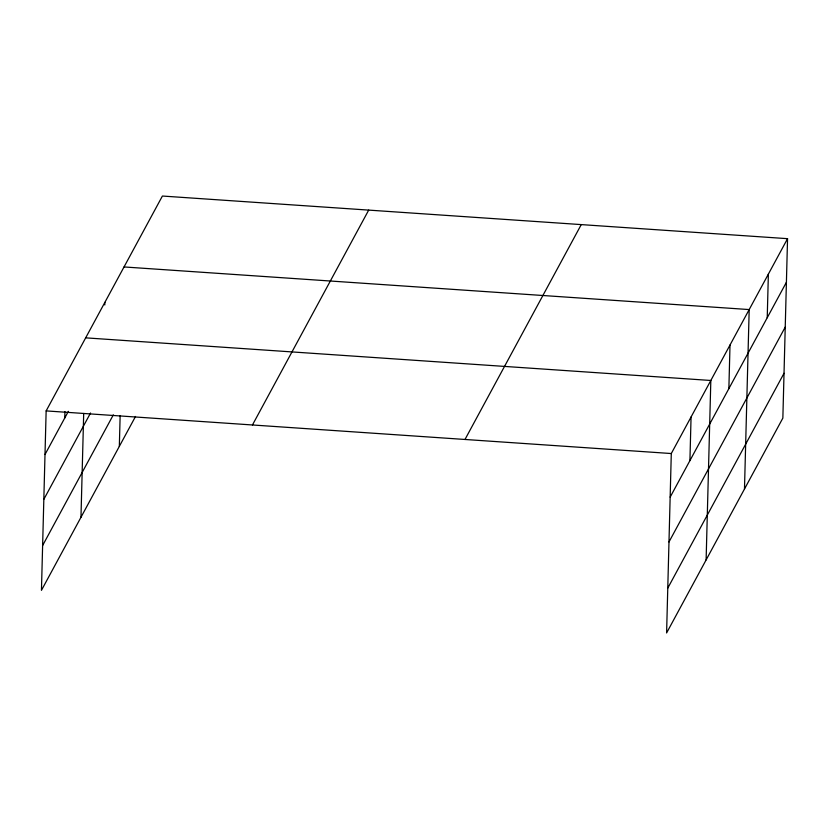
<?xml version="1.0" encoding="UTF-8"?>
<svg xmlns="http://www.w3.org/2000/svg" width="829" height="829" viewBox="0 0 829 829"><rect width="100%" height="100%" fill="white"/><g stroke="black" fill="none" stroke-linecap="round" stroke-linejoin="round"><path stroke-width="1.24" d="M787.55 238.669L671.293 453.536L666.599 632.962L782.856 418.096L787.55 238.669L162.401 196.038L46.144 410.904L41.45 590.331L135.521 416.459M64.766 417.982L64.942 411.567M80.973 517.275L83.698 413.474M104.786 304.968L104.858 302.398M119.335 446.375L120.143 415.64M689.915 460.613L691.065 417.008M706.121 559.907L710.826 380.48L85.677 337.849M728.867 388.625L730.007 345.019M744.483 488.996L749.188 309.569L124.039 266.948M767.229 317.725L768.369 274.119M45.004 454.51L68.361 411.339M43.833 499.338L90.548 412.987M42.621 545.513L113.324 414.852M252.451 424.976L368.698 210.11M464.996 439.463L581.253 224.597M670.153 497.141L786.41 282.274M668.982 541.959L785.239 327.092M667.77 588.134L784.027 373.268M46.144 410.904L671.293 453.536"/></g></svg>
